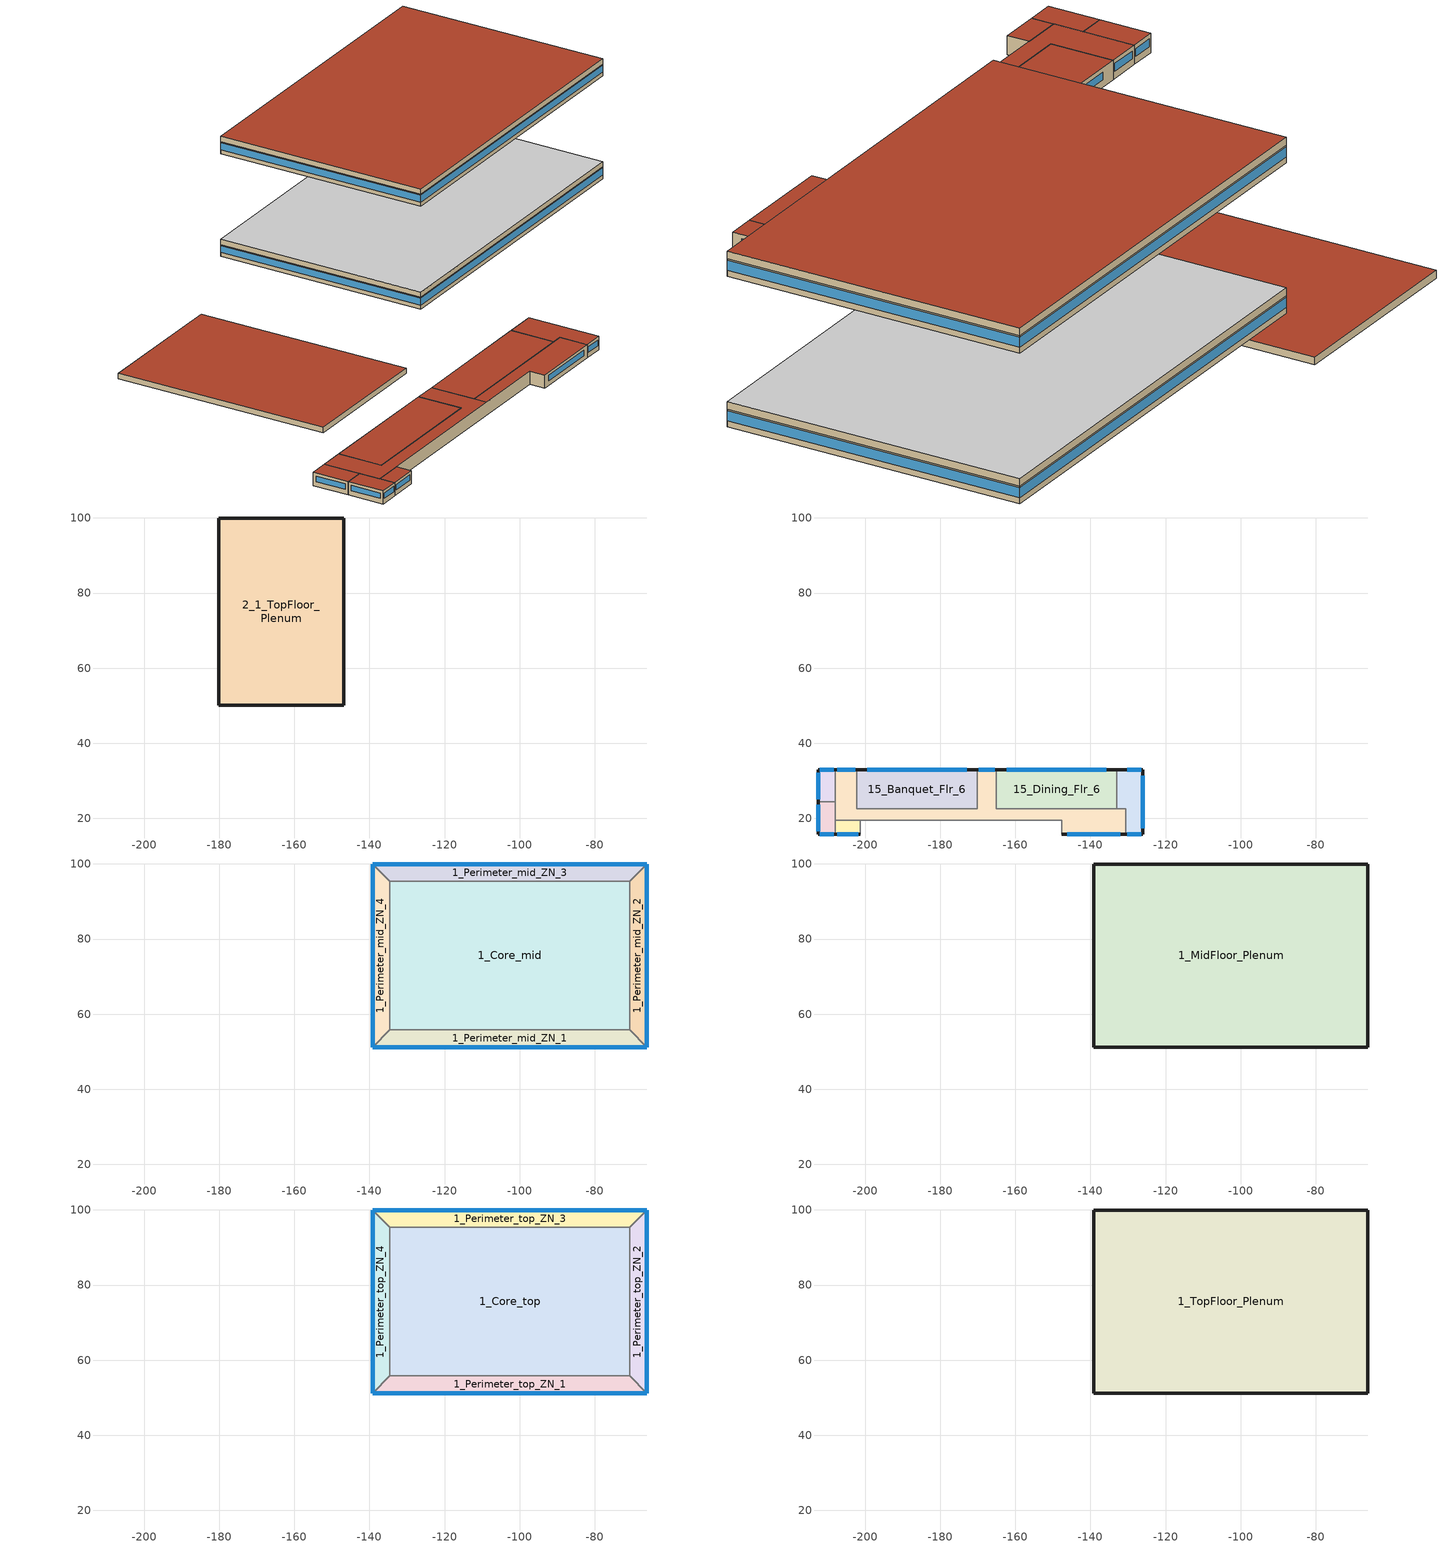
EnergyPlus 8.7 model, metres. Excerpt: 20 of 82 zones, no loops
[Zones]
2_1_TopFloor_Plenum
 floor to 2_1_Perimeter_top_ZN_1 (DropCeiling): -175.6,95.43 -175.6,54.66 -180.17,50.09 -180.17,100 z10.67
 floor to 2_1_Perimeter_top_ZN_2 (DropCeiling): -151.47,54.66 -146.9,50.09 -180.17,50.09 -175.6,54.66 z10.67
 floor to 2_1_Perimeter_top_ZN_3 (DropCeiling): -146.9,100 -146.9,50.09 -151.47,54.66 -151.47,95.43 z10.67
 floor to 2_1_Perimeter_top_ZN_4 (DropCeiling): -146.9,100 -151.47,95.43 -175.6,95.43 -180.17,100 z10.67
 floor to 2_1_Core_top (DropCeiling): -151.47,95.43 -151.47,54.66 -175.6,54.66 -175.6,95.43 z10.67
 wall outside (HPWall): -180.17,50.09 -146.9,50.09 -146.9,100 -180.17,100 -180.17,50.09 z10.67:11.89
 roof outside (HPRoof): -180.17,100 -180.17,50.09 -146.9,50.09 -146.9,100 z11.89
15_Banquet_Flr_6
 floor adiabatic (INT-FLOOR-TOPSIDE): -170.24,32.86 -170.24,22.5 -202.24,22.5 -202.24,32.86 z16.15
 wall outside (HPWall): -170.24,32.86 -202.24,32.86 z16.15:19.2
 wall to 15_Corridor_Flr_6 (int-walls): -202.24,32.86 -202.24,22.5 -170.24,22.5 -170.24,32.86 z16.15:19.2
 window (Dbl Elec Abs Bleached 6mm/13mm Air): -173.04,32.86 -199.44,32.86 z17.26:18.48
 roof outside (HPRoof): -202.24,32.86 -202.24,22.5 -170.24,22.5 -170.24,32.86 z19.2
15_Corridor_Flr_6
 floor adiabatic (INT-FLOOR-TOPSIDE): -130.62,22.5 -130.62,15.79 -147.68,15.79 -147.68,19.45 -208.03,19.45 -208.03,32.86 -202.24,32.86 -202.24,22.5 -170.24,22.5 -170.24,32.86 -165.06,32.86 -165.06,22.5 z16.15
 wall outside (HPWall): -202.24,32.86 -208.03,32.86 / -165.06,32.86 -170.24,32.86 / -147.68,15.79 -130.62,15.79 z16.15:19.2
 wall adiabatic (int-walls): -208.03,32.86 -208.03,19.45 -147.68,19.45 -147.68,15.79 / -130.62,22.5 -165.06,22.5 z16.15:19.2
 wall to 15_Dining_Flr_6 (int-walls): -165.06,22.5 -165.06,32.86 z16.15:19.2
 wall to 15_Kitchen_Flr_6 (int-walls): -130.62,15.79 -130.62,22.5 z16.15:19.2
 window (Dbl Elec Abs Bleached 6mm/13mm Air): -202.75,32.86 -207.53,32.86 / -165.51,32.86 -169.79,32.86 / -146.19,15.79 -132.11,15.79 z17.26:18.48
 roof outside (HPRoof): -208.03,32.86 -208.03,19.45 -165.06,19.45 -165.06,32.86 -170.24,32.86 -170.24,22.5 -202.24,22.5 -202.24,32.86 z19.2; -165.06,22.5 -165.06,19.45 -147.68,19.45 -147.68,15.79 -130.62,15.79 -130.62,22.5 z19.2
15_Dining_Flr_6
 floor adiabatic (INT-FLOOR-TOPSIDE): -133.05,32.86 -133.05,22.5 -165.06,22.5 -165.06,32.86 z16.15
 wall outside (HPWall): -133.05,32.86 -165.06,32.86 z16.15:19.2
 wall to 15_Kitchen_Flr_6 (int-walls): -133.05,22.5 -133.05,32.86 z16.15:19.2
 wall adiabatic (int-walls): -165.06,22.5 -133.05,22.5 z16.15:19.2
 window (Dbl Elec Abs Bleached 6mm/13mm Air): -135.85,32.86 -162.26,32.86 z17.26:18.48
 roof outside (HPRoof): -165.06,32.86 -165.06,22.5 -133.05,22.5 -133.05,32.86 z19.2
15_Kitchen_Flr_6
 floor adiabatic (INT-FLOOR-TOPSIDE): -126.04,32.86 -126.04,15.79 -130.62,15.79 -130.62,22.5 -133.05,22.5 -133.05,32.86 z16.15
 wall outside (HPWall): -130.62,15.79 -126.04,15.79 -126.04,32.86 -133.05,32.86 z16.15:19.2
 wall adiabatic (int-walls): -133.05,22.5 -130.62,22.5 z16.15:19.2
 window (Dbl Elec Abs Bleached 6mm/13mm Air): -130.22,15.79 -126.44,15.79 / -126.04,17.29 -126.04,31.37 / -126.44,32.86 -130.22,32.86 z17.26:18.48
 roof outside (HPRoof): -133.05,32.86 -133.05,22.5 -130.62,22.5 -130.62,15.79 -126.04,15.79 -126.04,32.86 z19.2
15_Room_1_Flr_6
 floor adiabatic (INT-FLOOR-TOPSIDE): -208.03,24.33 -208.03,15.79 -212.61,15.79 -212.61,24.33 z16.15
 wall outside (HPWall): -212.61,24.33 -212.61,15.79 -208.03,15.79 z16.15:19.2
 wall adiabatic (int-walls): -208.03,15.79 -208.03,24.33 z16.15:19.2
 wall to 15_Room_2_Flr_6 (int-walls): -208.03,24.33 -212.61,24.33 z16.15:19.2
 window (Dbl Elec Abs Bleached 6mm/13mm Air): -212.21,15.79 -208.43,15.79 / -212.61,23.58 -212.61,16.54 z17.26:18.48
 roof outside (HPRoof): -212.61,24.33 -212.61,15.79 -208.03,15.79 -208.03,24.33 z19.2
15_Room_2_Flr_6
 floor adiabatic (INT-FLOOR-TOPSIDE): -208.03,32.86 -208.03,24.33 -212.61,24.33 -212.61,32.86 z16.15
 wall outside (HPWall): -208.03,32.86 -212.61,32.86 -212.61,24.33 z16.15:19.2
 wall adiabatic (int-walls): -208.03,24.33 -208.03,32.86 z16.15:19.2
 window (Dbl Elec Abs Bleached 6mm/13mm Air): -208.43,32.86 -212.21,32.86 / -212.61,32.11 -212.61,25.07 z17.26:18.48
 roof outside (HPRoof): -212.61,32.86 -212.61,24.33 -208.03,24.33 -208.03,32.86 z19.2
15_Room_3_Mult9_Flr_6
 floor adiabatic (INT-FLOOR-TOPSIDE): -201.33,19.45 -201.33,15.79 -208.03,15.79 -208.03,19.45 z16.15
 wall outside (HPWall): -208.03,15.79 -201.33,15.79 z16.15:19.2
 wall adiabatic (int-walls): -201.33,15.79 -201.33,19.45 -208.03,19.45 -208.03,15.79 z16.15:19.2
 window (Dbl Elec Abs Bleached 6mm/13mm Air): -207.45,15.79 -201.92,15.79 z17.26:18.48
 roof outside (HPRoof): -208.03,19.45 -208.03,15.79 -201.33,15.79 -201.33,19.45 z19.2
1_Core_mid
 floor adiabatic (INT-FLOOR-TOPSIDE): -70.63,95.39 -70.63,55.8 -134.59,55.8 -134.59,95.39 z22.05
 wall to 1_Perimeter_mid_ZN_2 (int-walls): -70.63,55.8 -70.63,95.39 z22.05:24.8
 wall to 1_Perimeter_mid_ZN_3 (int-walls): -70.63,95.39 -134.59,95.39 z22.05:24.8
 wall to 1_Perimeter_mid_ZN_1 (int-walls): -134.59,55.8 -70.63,55.8 z22.05:24.8
 wall to 1_Perimeter_mid_ZN_4 (int-walls): -134.59,95.39 -134.59,55.8 z22.05:24.8
1_Perimeter_mid_ZN_1
 floor adiabatic (INT-FLOOR-TOPSIDE): -66.06,51.22 -139.17,51.22 -134.59,55.8 -70.63,55.8 z22.05
 wall outside (HPWall): -139.17,51.22 -66.06,51.22 z22.05:24.8
 wall to 1_Perimeter_mid_ZN_2 (int-walls): -66.06,51.22 -70.63,55.8 z22.05:24.8
 wall to 1_Perimeter_mid_ZN_4 (int-walls): -134.59,55.8 -139.17,51.22 z22.05:24.8
 window (Dbl Elec Abs Bleached 6mm/13mm Air): -139.17,51.22 -66.06,51.22 z22.97:24.55
1_Perimeter_mid_ZN_2
 floor adiabatic (INT-FLOOR-TOPSIDE): -66.06,99.96 -66.06,51.22 -70.63,55.8 -70.63,95.39 z22.05
 wall outside (HPWall): -66.06,51.22 -66.06,99.96 z22.05:24.8
 wall to 1_Perimeter_mid_ZN_3 (int-walls): -66.06,99.96 -70.63,95.39 z22.05:24.8
 window (Dbl Elec Abs Bleached 6mm/13mm Air): -66.06,51.22 -66.06,99.96 z22.97:24.55
1_Perimeter_mid_ZN_3
 floor adiabatic (INT-FLOOR-TOPSIDE): -66.06,99.96 -70.63,95.39 -134.59,95.39 -139.17,99.96 z22.05
 wall outside (HPWall): -66.06,99.96 -139.17,99.96 z22.05:24.8
 wall to 1_Perimeter_mid_ZN_4 (int-walls): -139.17,99.96 -134.59,95.39 z22.05:24.8
 window (Dbl Elec Abs Bleached 6mm/13mm Air): -66.06,99.96 -139.17,99.96 z22.97:24.55
1_Perimeter_mid_ZN_4
 floor adiabatic (INT-FLOOR-TOPSIDE): -134.59,95.39 -134.59,55.8 -139.17,51.22 -139.17,99.96 z22.05
 wall outside (HPWall): -139.17,99.96 -139.17,51.22 z22.05:24.8
 window (Dbl Elec Abs Bleached 6mm/13mm Air): -139.17,99.96 -139.17,51.22 z22.97:24.55
1_MidFloor_Plenum
 floor to 1_Perimeter_mid_ZN_1 (DropCeiling): -66.06,51.22 -139.17,51.22 -134.59,55.8 -70.63,55.8 z24.8
 floor to 1_Perimeter_mid_ZN_2 (DropCeiling): -66.06,99.96 -66.06,51.22 -70.63,55.8 -70.63,95.39 z24.8
 floor to 1_Perimeter_mid_ZN_3 (DropCeiling): -66.06,99.96 -70.63,95.39 -134.59,95.39 -139.17,99.96 z24.8
 floor to 1_Perimeter_mid_ZN_4 (DropCeiling): -134.59,95.39 -134.59,55.8 -139.17,51.22 -139.17,99.96 z24.8
 floor to 1_Core_mid (DropCeiling): -70.63,95.39 -70.63,55.8 -134.59,55.8 -134.59,95.39 z24.8
 wall outside (HPWall): -66.06,51.22 -66.06,99.96 -139.17,99.96 -139.17,51.22 -66.06,51.22 z24.8:26.02
 ceiling adiabatic (INT-FLOOR-UNDERSIDE): -139.17,99.96 -139.17,51.22 -66.06,51.22 -66.06,99.96 z26.02
1_Core_top
 floor adiabatic (INT-FLOOR-TOPSIDE): -70.63,95.39 -70.63,55.8 -134.59,55.8 -134.59,95.39 z45.83
 wall to 1_Perimeter_top_ZN_2 (int-walls): -70.63,55.8 -70.63,95.39 z45.83:48.58
 wall to 1_Perimeter_top_ZN_3 (int-walls): -70.63,95.39 -134.59,95.39 z45.83:48.58
 wall to 1_Perimeter_top_ZN_1 (int-walls): -134.59,55.8 -70.63,55.8 z45.83:48.58
 wall to 1_Perimeter_top_ZN_4 (int-walls): -134.59,95.39 -134.59,55.8 z45.83:48.58
1_Perimeter_top_ZN_1
 floor adiabatic (INT-FLOOR-TOPSIDE): -66.06,51.22 -139.17,51.22 -134.59,55.8 -70.63,55.8 z45.83
 wall outside (HPWall): -139.17,51.22 -66.06,51.22 z45.83:48.58
 wall to 1_Perimeter_top_ZN_2 (int-walls): -66.06,51.22 -70.63,55.8 z45.83:48.58
 wall to 1_Perimeter_top_ZN_4 (int-walls): -134.59,55.8 -139.17,51.22 z45.83:48.58
 window (Dbl Elec Abs Bleached 6mm/13mm Air): -139.17,51.22 -66.06,51.22 z46.75:48.33
1_Perimeter_top_ZN_2
 floor adiabatic (INT-FLOOR-TOPSIDE): -66.06,99.96 -66.06,51.22 -70.63,55.8 -70.63,95.39 z45.83
 wall outside (HPWall): -66.06,51.22 -66.06,99.96 z45.83:48.58
 wall to 1_Perimeter_top_ZN_3 (int-walls): -66.06,99.96 -70.63,95.39 z45.83:48.58
 window (Dbl Elec Abs Bleached 6mm/13mm Air): -66.06,51.22 -66.06,99.96 z46.75:48.33
1_Perimeter_top_ZN_3
 floor adiabatic (INT-FLOOR-TOPSIDE): -66.06,99.96 -70.63,95.39 -134.59,95.39 -139.17,99.96 z45.83
 wall outside (HPWall): -66.06,99.96 -139.17,99.96 z45.83:48.58
 wall to 1_Perimeter_top_ZN_4 (int-walls): -139.17,99.96 -134.59,95.39 z45.83:48.58
 window (Dbl Elec Abs Bleached 6mm/13mm Air): -66.06,99.96 -139.17,99.96 z46.75:48.33
1_Perimeter_top_ZN_4
 floor adiabatic (INT-FLOOR-TOPSIDE): -134.59,95.39 -134.59,55.8 -139.17,51.22 -139.17,99.96 z45.83
 wall outside (HPWall): -139.17,99.96 -139.17,51.22 z45.83:48.58
 window (Dbl Elec Abs Bleached 6mm/13mm Air): -139.17,99.96 -139.17,51.22 z46.75:48.33
1_TopFloor_Plenum
 floor to 1_Perimeter_top_ZN_1 (DropCeiling): -66.06,51.22 -139.17,51.22 -134.59,55.8 -70.63,55.8 z48.58
 floor to 1_Perimeter_top_ZN_2 (DropCeiling): -66.06,99.96 -66.06,51.22 -70.63,55.8 -70.63,95.39 z48.58
 floor to 1_Perimeter_top_ZN_3 (DropCeiling): -66.06,99.96 -70.63,95.39 -134.59,95.39 -139.17,99.96 z48.58
 floor to 1_Perimeter_top_ZN_4 (DropCeiling): -134.59,95.39 -134.59,55.8 -139.17,51.22 -139.17,99.96 z48.58
 floor to 1_Core_top (DropCeiling): -70.63,95.39 -70.63,55.8 -134.59,55.8 -134.59,95.39 z48.58
 wall outside (HPWall): -66.06,51.22 -66.06,99.96 -139.17,99.96 -139.17,51.22 -66.06,51.22 z48.58:49.8
 roof outside (HPRoof): -139.17,99.96 -139.17,51.22 -66.06,51.22 -66.06,99.96 z49.8
[Building]
Ref Bldg Medium Office New2004_v1.3_5.0: North Axis {deg}=0; Terrain=City; Loads Convergence Tolerance Value=0.1; Temperature Convergence Tolerance Value {deltaC}=0.4; Solar Distribution=FullInteriorAndExterior; Maximum Number of Warmup Days=25; Minimum Number of Warmup Days=6
[Site:Location]
USA IL-CHICAGO-OHARE: Latitude {deg}=41.77; Longitude {deg}=-87.75; Time Zone {hr}=-6; Elevation {m}=190
[SizingPeriod:WeatherFileDays] Day of Week for Start Day=Monday; Use Weather File Daylight Saving Period=Yes; Use Weather File Rain and Snow Indicators=Yes
Name | Begin Month | Begin Day of Month | End Month | End Day of Month
HDD | 11 | 20 | 11 | 20
CDD | 7 | 21 | 7 | 21
HDD3 | 12 | 20 | 12 | 20
CDD2 | 5 | 23 | 5 | 23
[Site:GroundTemperature:BuildingSurface]
4.4, 3.3, 2.3, 1.8, 2, 4, 6.8, 9.3, 10.1, 9.6, 7.8, 6
[Site:GroundTemperature:Deep]
6.1, 6.1, 6.1, 6.1, 6.1, 6.1, 6.1, 6.1, 6.1, 6.1, 6.1, 6.1
[Site:WaterMainsTemperature]
Calculation Method=CORRELATION; Annual Average Outdoor Air Temperature {C}=9.69; Maximum Difference In Monthly Average Outdoor Air Temperatures {deltaC}=28.1
[Material] Thermal Absorptance=0.9
Name | Roughness | Thickness {m} | Conductivity {W/m-K} | Density {kg/m3} | Specific Heat {J/kg-K} | Solar Absorptance | Visible Absorptance
Std Wood 6inch | MediumSmooth | 0.15 | 0.12 | 540 | 1210 | 0.7 | 0.7
1/2IN Gypsum | Smooth | 0.0127 | 0.16 | 784.9 | 830 | 0.92 | 0.92
1IN Stucco | Smooth | 0.0253 | 0.6918 | 1858 | 837 | 0.92 | 0.92
8IN CONCRETE HW | Rough | 0.2032 | 1.311 | 2240 | 836.8 | 0.7 | 0.7
Roof Membrane | VeryRough | 0.0095 | 0.16 | 1121.29 | 1460 | 0.7 | 0.7
Metal Decking | MediumSmooth | 0.0015 | 45.006 | 7680 | 418.4 | 0.7 | 0.3
MAT-CC05 4 HW CONCRETE | Rough | 0.1016 | 1.311 | 2240 | 836.8 | 0.7 | 0.7
Std AC02 | MediumSmooth | 0.0127 | 0.057 | 288 | 1339 | 0.7 | 0.2
Wall Insulation HP | MediumRough | 0.32972 | 0.049 | 265 | 836.8 | 0.7 | 0.7
Roof Insulation HP | MediumRough | 0.68799 | 0.049 | 265 | 836.8 | 0.7 | 0.7
[Material:NoMass]
CP02 CARPET PAD: Roughness=VeryRough; Thermal Resistance {m2-K/W}=0.2165; Thermal Absorptance=0.9; Solar Absorptance=0.7; Visible Absorptance=0.8
[WindowMaterial:Glazing] Optical Data Type=SpectralAverage; Thickness {m}=0.012; Infrared Transmittance at Normal Incidence=0; Front Side Infrared Hemispherical Emissivity=0.84; Conductivity {W/m-K}=0.9
Name | Solar Transmittance at Normal Incidence | Front Side Solar Reflectance at Normal Incidence | Back Side Solar Reflectance at Normal Incidence | Visible Transmittance at Normal Incidence | Front Side Visible Reflectance at Normal Incidence | Back Side Visible Reflectance at Normal Incidence | Back Side Infrared Hemispherical Emissivity
ECABS-2 BLEACHED 6MM | 0.814 | 0.086 | 0.086 | 0.847 | 0.099 | 0.099 | 0.1
ECABS-2 COLORED 6MM | 0.111 | 0.179 | 0.179 | 0.128 | 0.081 | 0.081 | 0.1
CLEAR 12MM | 0.653 | 0.064 | 0.064 | 0.841 | 0.077 | 0.077 | 0.84
[WindowMaterial:Gas]
ARGON 13MM: Gas Type=Argon; Thickness {m}=0.0127
[Construction]
int-walls: 1/2IN Gypsum, 1/2IN Gypsum
INT-FLOOR-TOPSIDE: MAT-CC05 4 HW CONCRETE, CP02 CARPET PAD
INT-FLOOR-UNDERSIDE: CP02 CARPET PAD, MAT-CC05 4 HW CONCRETE
DropCeiling: Std AC02
InteriorFurnishings: Std Wood 6inch
HPWall: 1IN Stucco, 8IN CONCRETE HW, Wall Insulation HP, 1/2IN Gypsum
HPRoof: Roof Membrane, Roof Insulation HP, Metal Decking
Dbl Elec Abs Bleached 6mm/13mm Air: ECABS-2 BLEACHED 6MM, ARGON 13MM, CLEAR 12MM, ARGON 13MM, CLEAR 12MM
Dbl Elec Abs Colored 6mm/13mm Air: ECABS-2 COLORED 6MM, ARGON 13MM, CLEAR 12MM, ARGON 13MM, CLEAR 12MM
[WindowProperty:ShadingControl] Shading Type=SwitchableGlazing; Construction with Shading=Dbl Elec Abs Colored 6mm/13mm Air; Shading Control Type=OnIfHighZoneAirTemperature; Shading Control Is Scheduled=No; Glare Control Is Active=No
Name | Setpoint {W/m2, W or deg C}
9_ECW; 10_2_ECW; 10_1_ECW; 11_2_ECW; 11_1_ECW | 24
15_ECW; 1_ECW
6_1_6_ECW | 23
2_1_ECW | 25
[Zone] Type=1; Floor Area {m2}=autocalculate
Name | Multiplier | Part of Total Floor Area
15_Banquet_Flr_6; 15_Corridor_Flr_6; 15_Dining_Flr_6; 15_Kitchen_Flr_6; 15_Room_1_Flr_6; 15_Room_2_Flr_6; 1_Core_top; 1_Perimeter_top_ZN_1; 1_Perimeter_top_ZN_2; 1_Perimeter_top_ZN_3; 1_Perimeter_top_ZN_4 | 1 | Yes
15_Room_3_Mult9_Flr_6 | 9 | Yes
1_Core_mid; 1_Perimeter_mid_ZN_1; 1_Perimeter_mid_ZN_2; 1_Perimeter_mid_ZN_3; 1_Perimeter_mid_ZN_4 | 10 | Yes
1_MidFloor_Plenum | 10 | No
1_TopFloor_Plenum; 2_1_TopFloor_Plenum | 1 | No
[InternalMass] Construction=InteriorFurnishings
Name | Zone | Surface Area {m2}
15_Banquet_Flr_6 Internal Mass | 15_Banquet_Flr_6 | 663.3149
15_Corridor_Flr_6 Internal Mass | 15_Corridor_Flr_6 | 824.2494
15_Dining_Flr_6 Internal Mass | 15_Dining_Flr_6 | 663.3149
15_Kitchen_Flr_6 Internal Mass | 15_Kitchen_Flr_6 | 206.6089
15_Room_1_Flr_6 Internal Mass | 15_Room_1_Flr_6 | 78.044
15_Room_2_Flr_6 Internal Mass | 15_Room_2_Flr_6 | 78.0349
15_Room_3_Mult9_Flr_6 Internal Mass | 15_Room_3_Mult9_Flr_6 | 49.0611
1_Core_mid Internal Mass | 1_Core_mid | 5064.65
1_Core_top Internal Mass | 1_Core_top | 5064.65
1_Perimeter_mid_ZN_1 Internal Mass | 1_Perimeter_mid_ZN_1 | 626.8394
1_Perimeter_mid_ZN_2 Internal Mass | 1_Perimeter_mid_ZN_2 | 403.9503
1_Perimeter_mid_ZN_3 Internal Mass | 1_Perimeter_mid_ZN_3 | 626.8257
1_Perimeter_mid_ZN_4 Internal Mass | 1_Perimeter_mid_ZN_4 | 403.9503
1_Perimeter_top_ZN_1 Internal Mass | 1_Perimeter_top_ZN_1 | 626.8394
1_Perimeter_top_ZN_2 Internal Mass | 1_Perimeter_top_ZN_2 | 403.9503
1_Perimeter_top_ZN_3 Internal Mass | 1_Perimeter_top_ZN_3 | 626.8257
1_Perimeter_top_ZN_4 Internal Mass | 1_Perimeter_top_ZN_4 | 403.9503
[People] Fraction Radiant=0.3; Sensible Heat Fraction=AUTOCALCULATE; Enable ASHRAE 55 Comfort Warnings=No; Mean Radiant Temperature Calculation Type=ZoneAveraged; Clothing Insulation Calculation Method=ClothingInsulationSchedule; Thermal Comfort Model 1 Type=FANGER
Name | Zone or ZoneList | Number of People Schedule | Number of People Calculation Method | Zone Floor Area per Person {m2/person} | Activity Level Schedule | Work Efficiency Schedule | Clothing Insulation Schedule | Air Velocity Schedule | Number of People
15_Banquet_Flr_6 People | 15_Banquet_Flr_6 | 15_BLDG_OCC_SCH | Area/Person | 1.39 | 15_ACTIVITY_SCH | 15_WORK_EFF_SCH | 15_CLOTHING_SCH | 15_AIR_VELO_SCH
15_Corridor_Flr_6 People | 15_Corridor_Flr_6 | 15_BLDG_OCC_SCH | Area/Person | 92.9 | 15_ACTIVITY_SCH | 15_WORK_EFF_SCH | 15_CLOTHING_SCH | 15_AIR_VELO_SCH
15_Dining_Flr_6 People | 15_Dining_Flr_6 | 15_BLDG_OCC_SCH | Area/Person | 1.39 | 15_ACTIVITY_SCH | 15_WORK_EFF_SCH | 15_CLOTHING_SCH | 15_AIR_VELO_SCH
15_Kitchen_Flr_6 People | 15_Kitchen_Flr_6 | 15_BLDG_OCC_SCH | People |  | 15_ACTIVITY_SCH | 15_WORK_EFF_SCH | 15_CLOTHING_SCH | 15_AIR_VELO_SCH | 5.56
15_Room_1_Flr_6 People | 15_Room_1_Flr_6 | 15_GuestRoom_Occ_Sch | Area/Person | 26.01 | 15_ACTIVITY_SCH | 15_WORK_EFF_SCH | 15_CLOTHING_SCH | 15_AIR_VELO_SCH
15_Room_2_Flr_6 People | 15_Room_2_Flr_6 | 15_GuestRoom_Occ_Sch | Area/Person | 26.01 | 15_ACTIVITY_SCH | 15_WORK_EFF_SCH | 15_CLOTHING_SCH | 15_AIR_VELO_SCH
15_Room_3_Mult9_Flr_6 People | 15_Room_3_Mult9_Flr_6 | 15_GuestRoom_Occ_Sch | Area/Person | 16.35 | 15_ACTIVITY_SCH | 15_WORK_EFF_SCH | 15_CLOTHING_SCH | 15_AIR_VELO_SCH
1_Core_mid People | 1_Core_mid | 1_BLDG_OCC_SCH | Area/Person | 18.58 | 1_ACTIVITY_SCH | 1_WORK_EFF_SCH | 1_CLOTHING_SCH | 1_AIR_VELO_SCH
1_Core_top People | 1_Core_top | 1_BLDG_OCC_SCH | Area/Person | 18.58 | 1_ACTIVITY_SCH | 1_WORK_EFF_SCH | 1_CLOTHING_SCH | 1_AIR_VELO_SCH
1_Perimeter_mid_ZN_1 People | 1_Perimeter_mid_ZN_1 | 1_BLDG_OCC_SCH | Area/Person | 18.58 | 1_ACTIVITY_SCH | 1_WORK_EFF_SCH | 1_CLOTHING_SCH | 1_AIR_VELO_SCH
1_Perimeter_mid_ZN_2 People | 1_Perimeter_mid_ZN_2 | 1_BLDG_OCC_SCH | Area/Person | 18.58 | 1_ACTIVITY_SCH | 1_WORK_EFF_SCH | 1_CLOTHING_SCH | 1_AIR_VELO_SCH
1_Perimeter_mid_ZN_3 People | 1_Perimeter_mid_ZN_3 | 1_BLDG_OCC_SCH | Area/Person | 18.58 | 1_ACTIVITY_SCH | 1_WORK_EFF_SCH | 1_CLOTHING_SCH | 1_AIR_VELO_SCH
1_Perimeter_mid_ZN_4 People | 1_Perimeter_mid_ZN_4 | 1_BLDG_OCC_SCH | Area/Person | 18.58 | 1_ACTIVITY_SCH | 1_WORK_EFF_SCH | 1_CLOTHING_SCH | 1_AIR_VELO_SCH
1_Perimeter_top_ZN_1 People | 1_Perimeter_top_ZN_1 | 1_BLDG_OCC_SCH | Area/Person | 18.58 | 1_ACTIVITY_SCH | 1_WORK_EFF_SCH | 1_CLOTHING_SCH | 1_AIR_VELO_SCH
1_Perimeter_top_ZN_2 People | 1_Perimeter_top_ZN_2 | 1_BLDG_OCC_SCH | Area/Person | 18.58 | 1_ACTIVITY_SCH | 1_WORK_EFF_SCH | 1_CLOTHING_SCH | 1_AIR_VELO_SCH
1_Perimeter_top_ZN_3 People | 1_Perimeter_top_ZN_3 | 1_BLDG_OCC_SCH | Area/Person | 18.58 | 1_ACTIVITY_SCH | 1_WORK_EFF_SCH | 1_CLOTHING_SCH | 1_AIR_VELO_SCH
1_Perimeter_top_ZN_4 People | 1_Perimeter_top_ZN_4 | 1_BLDG_OCC_SCH | Area/Person | 18.58 | 1_ACTIVITY_SCH | 1_WORK_EFF_SCH | 1_CLOTHING_SCH | 1_AIR_VELO_SCH
[Lights] Design Level Calculation Method=Watts/Area; Return Air Fraction=0; Fraction Radiant=0.2; Fraction Visible=0.6; Fraction Replaceable=1; Return Air Fraction Calculated from Plenum Temperature=No
Name | Zone or ZoneList | Schedule | Watts per Zone Floor Area {W/m2}
15_Banquet_Flr_6_Lights | 15_Banquet_Flr_6 | 15_BLDG_LIGHT_SCH | 8.39
15_Corridor_Flr_6_Lights | 15_Corridor_Flr_6 | 15_BLDG_LIGHT_SCH | 3.23
15_Dining_Flr_6_Lights | 15_Dining_Flr_6 | 15_BLDG_LIGHT_SCH | 8.39
15_Kitchen_Flr_6_Lights | 15_Kitchen_Flr_6 | 15_BLDG_LIGHT_SCH | 7.75
15_Room_1_Flr_6_Lights | 15_Room_1_Flr_6 | 15_GuestRoom_Ltg_Sch_Base | 7.1
15_Room_2_Flr_6_Lights | 15_Room_2_Flr_6 | 15_GuestRoom_Ltg_Sch_Base | 7.1
15_Room_3_Mult9_Flr_6_Lights | 15_Room_3_Mult9_Flr_6 | 15_GuestRoom_Ltg_Sch_Base | 7.1
1_Core_mid_Lights | 1_Core_mid | 1_BLDG_LIGHT_SCH | 6.46
1_Core_top_Lights | 1_Core_top | 1_BLDG_LIGHT_SCH | 6.46
1_Perimeter_mid_ZN_1_Lights | 1_Perimeter_mid_ZN_1 | 1_BLDG_LIGHT_SCH | 6.46
1_Perimeter_mid_ZN_2_Lights | 1_Perimeter_mid_ZN_2 | 1_BLDG_LIGHT_SCH | 6.46
1_Perimeter_mid_ZN_3_Lights | 1_Perimeter_mid_ZN_3 | 1_BLDG_LIGHT_SCH | 6.46
1_Perimeter_mid_ZN_4_Lights | 1_Perimeter_mid_ZN_4 | 1_BLDG_LIGHT_SCH | 6.46
1_Perimeter_top_ZN_1_Lights | 1_Perimeter_top_ZN_1 | 1_BLDG_LIGHT_SCH | 6.46
1_Perimeter_top_ZN_2_Lights | 1_Perimeter_top_ZN_2 | 1_BLDG_LIGHT_SCH | 6.46
1_Perimeter_top_ZN_3_Lights | 1_Perimeter_top_ZN_3 | 1_BLDG_LIGHT_SCH | 6.46
1_Perimeter_top_ZN_4_Lights | 1_Perimeter_top_ZN_4 | 1_BLDG_LIGHT_SCH | 6.46
[ElectricEquipment]
Name | Zone or ZoneList | Schedule | Design Level Calculation Method | Design Level {W} | Fraction Latent | Fraction Radiant | Fraction Lost | Watts per Zone Floor Area {W/m2}
15_Banquet_Flr_6_MiscPlug_Equip | 15_Banquet_Flr_6 | 15_Kitchen_Elec_Equip_SCH | EquipmentLevel | 22492 | 0 | 0.5 | 0
15_Dining_Flr_6_MiscPlug_Equip | 15_Dining_Flr_6 | 15_Kitchen_Elec_Equip_SCH | EquipmentLevel | 22492 | 0 | 0.5 | 0
15_Kitchen_Flr_6_ExhFan_Equip | 15_Kitchen_Flr_6 | 15_Kitchen_Exhaust_SCH | EquipmentLevel | 698 | 0 | 0 | 1
15_Kitchen_Flr_6_MiscElec_Equip | 15_Kitchen_Flr_6 | 15_Kitchen_Elec_Equip_SCH | EquipmentLevel | 52481 | 0.2 | 0.5 | 0.1
15_Room_1_Flr_6_PlugMisc_Equip | 15_Room_1_Flr_6 | 15_GuestRoom_Eqp_Sch | Watts/Area |  | 0 | 0.5 | 0 | 14.3
15_Room_2_Flr_6_PlugMisc_Equip | 15_Room_2_Flr_6 | 15_GuestRoom_Eqp_Sch | Watts/Area |  | 0 | 0.5 | 0 | 14.3
15_Room_3_Mult9_Flr_6_PlugMisc_Equip | 15_Room_3_Mult9_Flr_6 | 15_GuestRoom_Eqp_Sch | Watts/Area |  | 0 | 0.5 | 0 | 14.3
1_Core_mid_PlugMisc_Equip | 1_Core_mid | 1_BLDG_EQUIP_SCH | Watts/Area |  | 0 | 0.5 | 0 | 10.76
1_Core_top_PlugMisc_Equip | 1_Core_top | 1_BLDG_EQUIP_SCH | Watts/Area |  | 0 | 0.5 | 0 | 10.76
1_Perimeter_mid_ZN_1_PlugMisc_Equip | 1_Perimeter_mid_ZN_1 | 1_BLDG_EQUIP_SCH | Watts/Area |  | 0 | 0.5 | 0 | 10.76
1_Perimeter_mid_ZN_2_PlugMisc_Equip | 1_Perimeter_mid_ZN_2 | 1_BLDG_EQUIP_SCH | Watts/Area |  | 0 | 0.5 | 0 | 10.76
1_Perimeter_mid_ZN_3_PlugMisc_Equip | 1_Perimeter_mid_ZN_3 | 1_BLDG_EQUIP_SCH | Watts/Area |  | 0 | 0.5 | 0 | 10.76
1_Perimeter_mid_ZN_4_PlugMisc_Equip | 1_Perimeter_mid_ZN_4 | 1_BLDG_EQUIP_SCH | Watts/Area |  | 0 | 0.5 | 0 | 10.76
1_Perimeter_top_ZN_1_PlugMisc_Equip | 1_Perimeter_top_ZN_1 | 1_BLDG_EQUIP_SCH | Watts/Area |  | 0 | 0.5 | 0 | 10.76
1_Perimeter_top_ZN_2_PlugMisc_Equip | 1_Perimeter_top_ZN_2 | 1_BLDG_EQUIP_SCH | Watts/Area |  | 0 | 0.5 | 0 | 10.76
1_Perimeter_top_ZN_3_PlugMisc_Equip | 1_Perimeter_top_ZN_3 | 1_BLDG_EQUIP_SCH | Watts/Area |  | 0 | 0.5 | 0 | 10.76
1_Perimeter_top_ZN_4_PlugMisc_Equip | 1_Perimeter_top_ZN_4 | 1_BLDG_EQUIP_SCH | Watts/Area |  | 0 | 0.5 | 0 | 10.76
[GasEquipment]
15_Kitchen_Flr_6_MiscGas_Equip: Zone or ZoneList=15_Kitchen_Flr_6; Schedule=15_Kitchen_Gas_Equip_SCH; Design Level Calculation Method=EquipmentLevel; Design Level {W}=166606; Fraction Latent=0.1; Fraction Radiant=0.2; Fraction Lost=0.7
[ZoneInfiltration:DesignFlowRate] Flow per Exterior Surface Area {m3/s-m2}=0.000302; Constant Term Coefficient=1; Temperature Term Coefficient=0; Velocity Term Coefficient=0; Velocity Squared Term Coefficient=0
Name | Zone or ZoneList | Schedule | Design Flow Rate Calculation Method
15_Banquet_Flr_6_Infiltration | 15_Banquet_Flr_6 | 15_INFIL_QUARTER_ON_SCH | Flow/ExteriorWallArea
15_Corridor_Flr_6_Infiltration | 15_Corridor_Flr_6 | 15_INFIL_QUARTER_ON_SCH | Flow/ExteriorWallArea
15_Dining_Flr_6_Infiltration | 15_Dining_Flr_6 | 15_INFIL_QUARTER_ON_SCH | Flow/ExteriorWallArea
15_Kitchen_Flr_6_Infiltration | 15_Kitchen_Flr_6 | 15_INFIL_QUARTER_ON_SCH | Flow/ExteriorWallArea
15_Room_1_Flr_6_Infiltration | 15_Room_1_Flr_6 | 15_INFIL_QUARTER_ON_SCH | Flow/ExteriorWallArea
15_Room_2_Flr_6_Infiltration | 15_Room_2_Flr_6 | 15_INFIL_QUARTER_ON_SCH | Flow/ExteriorWallArea
15_Room_3_Mult9_Flr_6_Infiltration | 15_Room_3_Mult9_Flr_6 | 15_INFIL_QUARTER_ON_SCH | Flow/ExteriorWallArea
1_MidFloor_Plenum_Infiltration | 1_MidFloor_Plenum | 1_INFIL_QUARTER_ON_SCH | Flow/ExteriorArea
1_Perimeter_mid_ZN_1_Infiltration | 1_Perimeter_mid_ZN_1 | 1_INFIL_QUARTER_ON_SCH | Flow/ExteriorArea
1_Perimeter_mid_ZN_2_Infiltration | 1_Perimeter_mid_ZN_2 | 1_INFIL_QUARTER_ON_SCH | Flow/ExteriorArea
1_Perimeter_mid_ZN_3_Infiltration | 1_Perimeter_mid_ZN_3 | 1_INFIL_QUARTER_ON_SCH | Flow/ExteriorArea
1_Perimeter_mid_ZN_4_Infiltration | 1_Perimeter_mid_ZN_4 | 1_INFIL_QUARTER_ON_SCH | Flow/ExteriorArea
1_Perimeter_top_ZN_1_Infiltration | 1_Perimeter_top_ZN_1 | 1_INFIL_QUARTER_ON_SCH | Flow/ExteriorArea
1_Perimeter_top_ZN_2_Infiltration | 1_Perimeter_top_ZN_2 | 1_INFIL_QUARTER_ON_SCH | Flow/ExteriorArea
1_Perimeter_top_ZN_3_Infiltration | 1_Perimeter_top_ZN_3 | 1_INFIL_QUARTER_ON_SCH | Flow/ExteriorArea
1_Perimeter_top_ZN_4_Infiltration | 1_Perimeter_top_ZN_4 | 1_INFIL_QUARTER_ON_SCH | Flow/ExteriorArea
1_TopFloor_Plenum_Infiltration | 1_TopFloor_Plenum | 1_INFIL_QUARTER_ON_SCH | Flow/ExteriorArea
2_1_TopFloor_Plenum_Infiltration | 2_1_TopFloor_Plenum | 2_1_INFIL_QUARTER_ON_SCH | Flow/ExteriorArea
[ZoneVentilation:WindandStackOpenArea] Opening Effectiveness=autocalculate; Discharge Coefficient for Opening=autocalculate; Minimum Indoor Temperature {C}=23; Delta Temperature {deltaC}=0.5; Minimum Outdoor Temperature {C}=-32; Maximum Outdoor Temperature {C}=33; Maximum Wind Speed {m/s}=40
Name | Zone | Opening Area {m2} | Opening Area Fraction Schedule | Effective Angle {deg} | Maximum Indoor Temperature {C}
15_Banquet_Flr_6_Wall_North_Window_NV | 15_Banquet_Flr_6 | 32.21 | 15_VentingSched | 0 | 25
15_Corridor_Flr_6_Wall_1_North_Window_NV | 15_Corridor_Flr_6 | 5.83 | 15_VentingSched | 0 | 25
15_Corridor_Flr_6_Wall_2_North_Window_NV | 15_Corridor_Flr_6 | 5.21 | 15_VentingSched | 0 | 25
15_Corridor_Flr_6_Wall_2_South_Window_NV | 15_Corridor_Flr_6 | 17.18 | 15_VentingSched | 180 | 25
15_Dining_Flr_6_Wall_North_Window_NV | 15_Dining_Flr_6 | 32.21 | 15_VentingSched | 0 | 25
15_Kitchen_Flr_6_Wall_1_South_Window_NV | 15_Kitchen_Flr_6 | 4.6 | 15_VentingSched | 180 | 25
15_Kitchen_Flr_6_Wall_East_Window_NV | 15_Kitchen_Flr_6 | 17.18 | 15_VentingSched | 90 | 25
15_Kitchen_Flr_6_Wall_North_Window_NV | 15_Kitchen_Flr_6 | 4.6 | 15_VentingSched | 0 | 25
Perimeter_bot_ZN_1_Wall_South_Window_NV; Perimeter_mid_ZN_1_Wall_South_Window_NV | 1_Perimeter_mid_ZN_1 | 115.9 | 1_VentingSched | 180 | 25.5
Perimeter_mid_ZN_2_Wall_East_Window_NV | 1_Perimeter_mid_ZN_2 | 77.27 | 1_VentingSched | 90 | 25.5
Perimeter_mid_ZN_3_Wall_North_Window_NV | 1_Perimeter_mid_ZN_3 | 115.9 | 1_VentingSched | 0 | 25.5
Perimeter_mid_ZN_4_Wall_West_Window_NV | 1_Perimeter_mid_ZN_4 | 77.27 | 1_VentingSched | 270 | 25.5
Perimeter_top_ZN_1_Wall_South_Window_NV | 1_Perimeter_top_ZN_1 | 115.9 | 1_VentingSched | 180 | 25.5
Perimeter_top_ZN_2_Wall_East_Window_NV | 1_Perimeter_top_ZN_2 | 77.27 | 1_VentingSched | 90 | 25.5
Perimeter_top_ZN_3_Wall_North_Window_NV | 1_Perimeter_top_ZN_3 | 115.9 | 1_VentingSched | 0 | 25.5
Perimeter_top_ZN_4_Wall_West_Window_NV | 1_Perimeter_top_ZN_4 | 77.27 | 1_VentingSched | 270 | 25.5
[ZoneMixing]
15_Kitchen_Flr_6 Exhaust Fanmixing_0: Zone=15_Kitchen_Flr_6; Schedule=15_HVACOperationSchd; Design Flow Rate Calculation Method=Flow/Zone; Design Flow Rate {m3/s}=1.84352; Source Zone=15_Dining_Flr_6; Delta Temperature {deltaC}=0
[Exterior:Lights] Control Option=AstronomicalClock
Name | Schedule | Design Level {W}
9_Exterior Facade Lighting | 9_ALWAYS_ON | 13577
10_2_Exterior Facade Lighting | 10_2_ALWAYS_ON | 2529
10_1_Exterior Facade Lighting | 10_1_ALWAYS_ON | 2529
15_Exterior Facade Lighting | 15_ALWAYS_ON | 16753
11_2_Exterior Facade Lighting | 11_2_ALWAYS_ON | 4235
11_1_Exterior Facade Lighting | 11_1_ALWAYS_ON | 4235
6_1_6_Exterior Facade Lighting | 6_1_6_ALWAYS_ON | 8266
1_Exterior Facade Lighting | 1_ALWAYS_ON | 51262
2_1_Exterior Facade Lighting | 2_1_ALWAYS_ON | 14804
[Exterior:FuelEquipment] Fuel Use Type=Electricity
Name | Schedule | Design Level {W}
15_Elevators | 15_BLDG_ELEVATORS | 122222
1_Elevators | 1_BLDG_ELEVATORS | 244444
[AirLoopHVAC:ReturnPlenum]
Name | Zone
1_VAV_2 Return Plenum | 1_MidFloor_Plenum
1_VAV_3 Return Plenum | 1_TopFloor_Plenum
2_1_VAV_3 Return Plenum | 2_1_TopFloor_Plenum
[GroundHeatExchanger:Vertical]
2_1_Vertical Ground Heat Exchanger: Design Flow Rate {m3/s}=0.0033; Number of Bore Holes=120; Bore Hole Length {m}=76.2; Bore Hole Radius {m}=0.063508; Ground Thermal Conductivity {W/m-K}=0.692626; Ground Thermal Heat Capacity {J/m3-K}=2.347e+06; Ground Temperature {C}=13.375; Grout Thermal Conductivity {W/m-K}=0.692626; Pipe Thermal Conductivity {W/m-K}=0.391312; Pipe Out Diameter {m}=0.0266667; U-Tube Distance {m}=0.0253977; Pipe Thickness {m}=0.00241285; Maximum Length of Simulation {years}=2; G-Function Reference Ratio=0.0005; Number of Data Pairs of the G Function=35; G-Function Ln(T/Ts) Value 1=-15.2996; G-Function G Value 1=-0.348322; G-Function Ln(T/Ts) Value 2=-14.201; G-Function G Value 2=0.022208; G-Function Ln(T/Ts) Value 3=-13.2202; G-Function G Value 3=0.412345; G-Function Ln(T/Ts) Value 4=-12.2086; G-Function G Value 4=0.867498; G-Function Ln(T/Ts) Value 5=-11.1888; G-Function G Value 5=1.357839; G-Function Ln(T/Ts) Value 6=-10.1816; G-Function G Value 6=1.852024; G-Function Ln(T/Ts) Value 7=-9.1815; G-Function G Value 7=2.345656; G-Function Ln(T/Ts) Value 8=-8.6809; G-Function G Value 8=2.593958; G-Function Ln(T/Ts) Value 9=-8.5; G-Function G Value 9=2.679; G-Function Ln(T/Ts) Value 10=-7.8; G-Function G Value 10=3.023; G-Function Ln(T/Ts) Value 11=-7.2; G-Function G Value 11=3.32; G-Function Ln(T/Ts) Value 12=-6.5; G-Function G Value 12=3.681; G-Function Ln(T/Ts) Value 13=-5.9; G-Function G Value 13=4.071; G-Function Ln(T/Ts) Value 14=-5.2; G-Function G Value 14=4.828; G-Function Ln(T/Ts) Value 15=-4.5; G-Function G Value 15=6.253; G-Function Ln(T/Ts) Value 16=-3.963; G-Function G Value 16=7.894; G-Function Ln(T/Ts) Value 17=-3.27; G-Function G Value 17=11.82; G-Function Ln(T/Ts) Value 18=-2.864; G-Function G Value 18=15.117; G-Function Ln(T/Ts) Value 19=-2.577; G-Function G Value 19=18.006; G-Function Ln(T/Ts) Value 20=-2.171; G-Function G Value 20=22.887; G-Function Ln(T/Ts) Value 21=-1.884; G-Function G Value 21=26.924; G-Function Ln(T/Ts) Value 22=-1.191; G-Function G Value 22=38.004; G-Function Ln(T/Ts) Value 23=-0.497; G-Function G Value 23=49.919; G-Function Ln(T/Ts) Value 24=-0.274; G-Function G Value 24=53.407; G-Function Ln(T/Ts) Value 25=-0.051; G-Function G Value 25=56.632; G-Function Ln(T/Ts) Value 26=0.196; G-Function G Value 26=59.825; G-Function Ln(T/Ts) Value 27=0.419; G-Function G Value 27=62.349; G-Function Ln(T/Ts) Value 28=0.642; G-Function G Value 28=64.524; G-Function Ln(T/Ts) Value 29=0.873; G-Function G Value 29=66.412; G-Function Ln(T/Ts) Value 30=1.112; G-Function G Value 30=67.993; G-Function Ln(T/Ts) Value 31=1.335; G-Function G Value 31=69.162; G-Function Ln(T/Ts) Value 32=1.679; G-Function G Value 32=70.476; G-Function Ln(T/Ts) Value 33=2.028; G-Function G Value 33=71.361; G-Function Ln(T/Ts) Value 34=2.275; G-Function G Value 34=71.79; G-Function Ln(T/Ts) Value 35=3.003; G-Function G Value 35=72.511
[Schedule:Compact]
9_ALWAYS_ON; 10_2_ALWAYS_ON; 10_1_ALWAYS_ON; 15_ALWAYS_ON; 11_2_ALWAYS_ON; 11_1_ALWAYS_ON; 6_1_6_ALWAYS_ON; 1_ALWAYS_ON; 2_1_ALWAYS_ON: Through: 12/31, For: AllDays, Until: 24:00, 1
15_ACTIVITY_SCH; 1_ACTIVITY_SCH: Through: 12/31, For: AllDays, Until: 24:00, 120
15_AIR_VELO_SCH; 1_AIR_VELO_SCH: Through: 12/31, For: AllDays, Until: 24:00, 0.2
15_BLDG_ELEVATORS; 1_BLDG_ELEVATORS: Through: 12/31, For: AllDays, Until: 04:00, 0.05, Until: 05:00, 0.1, Until: 06:00, 0.2, Until: 07:00, 0.4, Until: 09:00, 0.5, Until: 10:00, 0.35, Until: 16:00, 0.15, Until: 17:00, 0.35, Until: 19:00, 0.5, Until: 21:00, 0.4, Until: 22:00, 0.3, Until: 23:00, 0.2, Until: 24:00, 0.1
15_BLDG_LIGHT_SCH: Through: 12/31, For: Weekdays, Until: 01:00, 0.2, Until: 02:00, 0.15, Until: 05:00, 0.1, Until: 06:00, 0.2, Until: 07:00, 0.4, Until: 08:00, 0.5, Until: 10:00, 0.4, Until: 18:00, 0.25, Until: 19:00, 0.6, Until: 20:00, 0.8, Until: 21:00, 0.9, Until: 22:00, 0.8, Until: 23:00, 0.6, Until: 24:00, 0.3, For: Saturday, Until: 02:00, 0.2, Until: 06:00, 0.1, Until: 08:00, 0.3, Until: 10:00, 0.4, Until: 11:00, 0.3, Until: 18:00, 0.25, Until: 19:00, 0.6, Until: 22:00, 0.7, Until: 23:00, 0.6, Until: 24:00, 0.3, For: SummerDesignDay, Until: 24:00, 1, For: WinterDesignDay, Until: 24:00, 0, For: Sunday Holidays AllOtherDays, Until: 02:00, 0.3, Until: 06:00, 0.2, Until: 07:00, 0.3, Until: 09:00, 0.4, Until: 13:00, 0.3, Until: 18:00, 0.2, Until: 19:00, 0.5, Until: 20:00, 0.7, Until: 21:00, 0.8, Until: 22:00, 0.6, Until: 23:00, 0.5, Until: 24:00, 0.3
15_BLDG_OCC_SCH: Through: 12/31, For: Weekdays, Until: 06:00, 0.9, Until: 07:00, 0.7, Until: 09:00, 0.4, Until: 15:00, 0.2, Until: 16:00, 0.3, Until: 19:00, 0.5, Until: 21:00, 0.7, Until: 22:00, 0.8, Until: 24:00, 0.9, For: SummerDesignDay, Until: 24:00, 1, For: Saturday, Until: 06:00, 0.9, Until: 07:00, 0.7, Until: 09:00, 0.5, Until: 17:00, 0.3, Until: 18:00, 0.5, Until: 21:00, 0.6, Until: 24:00, 0.7, For: WinterDesignDay, Until: 24:00, 0, For: Sunday Holidays AllOtherDays, Until: 08:00, 0.7, Until: 11:00, 0.5, Until: 13:00, 0.3, Until: 16:00, 0.2, Until: 17:00, 0.3, Until: 19:00, 0.4, Until: 21:00, 0.6, Until: 24:00, 0.8
15_CLOTHING_SCH; 1_CLOTHING_SCH: Through: 04/30, For: AllDays, Until: 24:00, 1, Through: 09/30, For: AllDays, Until: 24:00, 0.5, Through: 12/31, For: AllDays, Until: 24:00, 1
15_GuestRoom_Eqp_Sch: Through: 12/31, For: Weekdays, Until: 06:00, 0.2, Until: 07:00, 0.62, Until: 08:00, 0.9, Until: 10:00, 0.43, Until: 17:00, 0.26, Until: 19:00, 0.51, Until: 20:00, 0.49, Until: 21:00, 0.66, Until: 22:00, 0.7, Until: 23:00, 0.35, Until: 24:00, 0.2, For: Saturday Sunday Holidays, Until: 06:00, 0.2, Until: 07:00, 0.3, Until: 08:00, 0.62, Until: 09:00, 0.9, Until: 10:00, 0.62, Until: 17:00, 0.29, Until: 18:00, 0.43, Until: 19:00, 0.51, Until: 20:00, 0.49, Until: 21:00, 0.66, Until: 22:00, 0.7, Until: 23:00, 0.35, Until: 24:00, 0.2, For: WinterDesignDay, Until: 24:00, 0, For: SummerDesignDay CustomDay1 CustomDay2, Until: 24:00, 1
15_GuestRoom_Ltg_Sch_Base: Through: 12/31, For: Weekdays, Until: 01:00, 0.22, Until: 02:00, 0.17, Until: 05:00, 0.11, Until: 06:00, 0.22, Until: 07:00, 0.44, Until: 08:00, 0.56, Until: 10:00, 0.44, Until: 18:00, 0.28, Until: 19:00, 0.67, Until: 20:00, 0.89, Until: 21:00, 1, Until: 22:00, 0.89, Until: 23:00, 0.67, Until: 24:00, 0.33, For: Saturday Sunday Holidays, Until: 02:00, 0.26, Until: 06:00, 0.11, Until: 08:00, 0.41, Until: 10:00, 0.56, Until: 11:00, 0.41, Until: 18:00, 0.33, Until: 19:00, 0.85, Until: 22:00, 1, Until: 23:00, 0.85, Until: 24:00, 0.41, For: WinterDesignDay, Until: 24:00, 0, For: SummerDesignDay CustomDay1 CustomDay2, Until: 24:00, 1
15_GuestRoom_Occ_Sch: Through: 12/31, For: Weekdays, Until: 06:00, 0.65, Until: 07:00, 0.5, Until: 09:00, 0.28, Until: 15:00, 0.13, Until: 16:00, 0.2, Until: 19:00, 0.35, Until: 21:00, 0.5, Until: 22:00, 0.58, Until: 24:00, 0.65, For: Saturday Sunday Holidays, Until: 06:00, 0.65, Until: 07:00, 0.5, Until: 09:00, 0.34, Until: 17:00, 0.2, Until: 18:00, 0.34, Until: 19:00, 0.35, Until: 21:00, 0.65, Until: 24:00, 0.5, For: WinterDesignDay, Until: 24:00, 0, For: SummerDesignDay CustomDay1 CustomDay2, Until: 24:00, 1
15_INFIL_QUARTER_ON_SCH: Through: 12/31, For: AllDays, Until: 24:00, 0.25
15_Kitchen_Elec_Equip_SCH: Through: 12/31, For: Weekday, Until: 06:00, 0.1, Until: 07:00, 0.25, Until: 09:00, 0.35, Until: 10:00, 0.25, Until: 13:00, 0.35, Until: 16:00, 0.25, Until: 19:00, 0.35, Until: 24:00, 0.25, For: Saturday, Until: 06:00, 0.1, Until: 07:00, 0.25, Until: 09:00, 0.35, Until: 10:00, 0.25, Until: 13:00, 0.35, Until: 16:00, 0.25, Until: 19:00, 0.35, Until: 24:00, 0.25, For: SummerDesignDay, Until: 24:00, 0.35, For: WinterDesignDay, Until: 24:00, 0, For: Sunday Holidays AllOtherDays, Until: 06:00, 0.1, Until: 07:00, 0.25, Until: 09:00, 0.35, Until: 10:00, 0.25, Until: 13:00, 0.35, Until: 16:00, 0.25, Until: 19:00, 0.35, Until: 24:00, 0.25
15_Kitchen_Gas_Equip_SCH: Through: 12/31, For: Weekdays Saturday, Until: 05:00, 0.02, Until: 06:00, 0.05, Until: 07:00, 0.1, Until: 08:00, 0.15, Until: 09:00, 0.2, Until: 10:00, 0.15, Until: 13:00, 0.25, Until: 14:00, 0.2, Until: 15:00, 0.15, Until: 16:00, 0.2, Until: 19:00, 0.3, Until: 21:00, 0.2, Until: 22:00, 0.15, Until: 23:00, 0.1, Until: 24:00, 0.05, For: SummerDesignDay, Until: 24:00, 0.25, For: WinterDesignDay, Until: 24:00, 0, For: Sunday Holidays AllOtherDays, Until: 05:00, 0.02, Until: 06:00, 0.05, Until: 07:00, 0.1, Until: 08:00, 0.15, Until: 09:00, 0.2, Until: 10:00, 0.15, Until: 13:00, 0.25, Until: 14:00, 0.2, Until: 15:00, 0.15, Until: 16:00, 0.2, Until: 19:00, 0.3, Until: 21:00, 0.2, Until: 22:00, 0.15, Until: 23:00, 0.1, Until: 24:00, 0.05
15_WORK_EFF_SCH; 1_WORK_EFF_SCH: Through: 12/31, For: AllDays, Until: 24:00, 0
15_Kitchen_Exhaust_SCH; 15_HVACOperationSchd: Through: 12/31, For: AllDays, Until: 07:00, 0, Until: 24:00, 1
15_VentingSched: Through: 6/30, For: AllDays, Until: 24:00, 0, Through: 9/30, For: AllDays, Until: 24:00, 1, Through: 12/31, For: AllDays, Until: 24:00, 0
1_INFIL_QUARTER_ON_SCH; 2_1_INFIL_QUARTER_ON_SCH: Through: 12/31, For: Weekdays SummerDesignDay, Until: 06:00, 1, Until: 22:00, 0.25, Until: 24:00, 1, For: Saturday WinterDesignDay, Until: 06:00, 1, Until: 18:00, 0.25, Until: 24:00, 1, For: Sunday Holidays AllOtherDays, Until: 24:00, 1
1_BLDG_OCC_SCH: Through: 12/31, For: SummerDesignDay, Until: 06:00, 0, Until: 22:00, 1, Until: 24:00, 0.05, For: Weekdays, Until: 06:00, 0, Until: 07:00, 0.1, Until: 08:00, 0.2, Until: 12:00, 0.95, Until: 13:00, 0.5, Until: 17:00, 0.95, Until: 18:00, 0.7, Until: 20:00, 0.4, Until: 22:00, 0.1, Until: 24:00, 0.05, For: Saturday, Until: 06:00, 0, Until: 08:00, 0.1, Until: 14:00, 0.5, Until: 17:00, 0.1, Until: 24:00, 0, For: AllOtherDays, Until: 24:00, 0
1_BLDG_LIGHT_SCH: Through: 12/31, For: Weekdays, Until: 05:00, 0.05, Until: 07:00, 0.1, Until: 08:00, 0.3, Until: 17:00, 0.9, Until: 18:00, 0.7, Until: 20:00, 0.5, Until: 22:00, 0.3, Until: 23:00, 0.1, Until: 24:00, 0.05, For: Saturday, Until: 06:00, 0.05, Until: 08:00, 0.1, Until: 14:00, 0.5, Until: 17:00, 0.15, Until: 24:00, 0.05, For: SummerDesignDay, Until: 24:00, 1, For: WinterDesignDay, Until: 24:00, 0, For: AllOtherDays, Until: 24:00, 0.05
1_BLDG_EQUIP_SCH: Through: 12/31, For: Weekdays, Until: 08:00, 0.4, Until: 12:00, 0.9, Until: 13:00, 0.8, Until: 17:00, 0.9, Until: 18:00, 0.8, Until: 20:00, 0.6, Until: 22:00, 0.5, Until: 24:00, 0.4, For: Saturday, Until: 06:00, 0.3, Until: 08:00, 0.4, Until: 14:00, 0.5, Until: 17:00, 0.35, Until: 24:00, 0.3, For: SummerDesignDay, Until: 24:00, 1, For: WinterDesignDay, Until: 24:00, 0, For: AllOtherDays, Until: 24:00, 0.3
1_VentingSched: Through: 6/30, For: AllDays, Until: 24:00, 0, Through: 9/30, For: WeekDays, Until: 7:00, 0, Until: 22:00, 1, Until: 24:00, 0, For: SummerDesignDay WinterDesignDay, Until: 24:00, 1, For: AllOtherDays, Until: 24:00, 0, Through: 12/31, For: AllDays, Until: 24:00, 0
